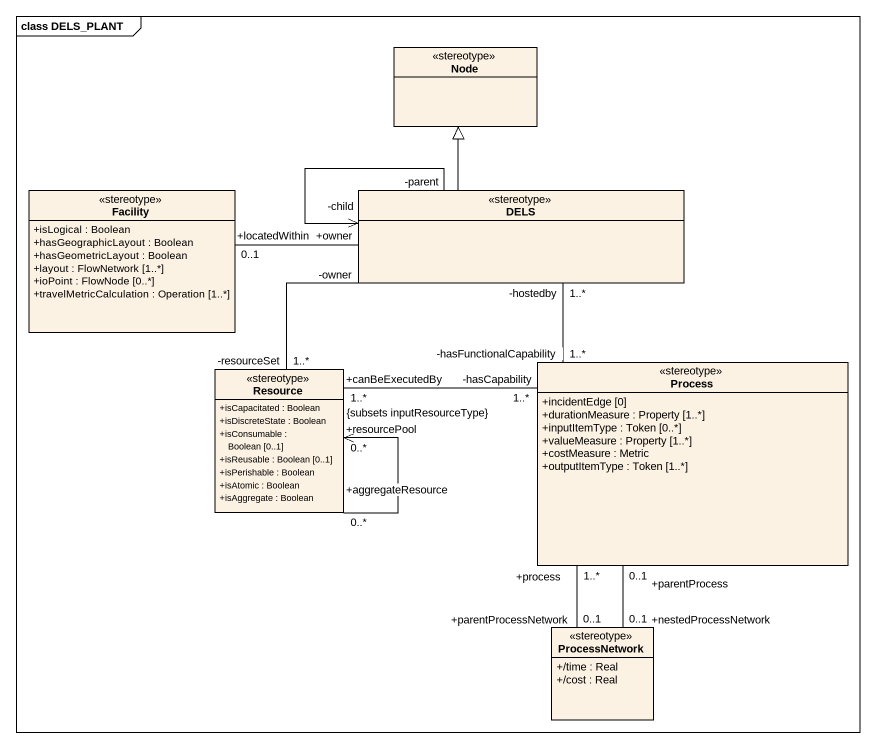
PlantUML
@startuml
mainframe class DELS_PLANT
hide circle
hide empty members
skinparam classAttributeIconSize 0
class "Node" as Node_ <<stereotype>>
class Facility <<stereotype>> {
  +isLogical : Boolean
  +hasGeographicLayout : Boolean
  +hasGeometricLayout : Boolean
  +layout : FlowNetwork [1..*]
  +ioPoint : FlowNode [0..*]
  +travelMetricCalculation : Operation [1..*]
}
class DELS <<stereotype>>
class "Process" as Process_ <<stereotype>> {
  +incidentEdge [0]
  +durationMeasure : Property [1..*]
  +inputItemType : Token [0..*]
  +valueMeasure : Property [1..*]
  +costMeasure : Metric
  +outputItemType : Token [1..*]
}
class Resource <<stereotype>> {
  +isCapacitated : Boolean
  +isDiscreteState : Boolean
  +isConsumable : Boolean [0..1]
  +isReusable : Boolean [0..1]
  +isPerishable : Boolean
  +isAtomic : Boolean
  +isAggregate : Boolean
}
class ProcessNetwork <<stereotype>> {
  +/time : Real
  +/cost : Real
}
Facility "+locatedWithin\n0..1" -right- "+owner" DELS
DELS -up-|> Node_
DELS "-parent" --> "-child" DELS
DELS "-hostedby\n1..*" -- "-hasFunctionalCapability\n1..*" Process_
DELS "-owner" -- "-resourceSet\n1..*" Resource
Resource "+canBeExecutedBy\n1..*\n{subsets inputResourceType}" -right- "-hasCapability\n1..*" Process_
Resource "+aggregateResource\n0..*" --> "+resourcePool\n0..*" Resource
ProcessNetwork "+nestedProcessNetwork\n0..1" -up- "+parentProcess\n0..1" Process_
ProcessNetwork "+parentProcessNetwork\n0..1" -up- "+process\n1..*" Process_
@enduml
